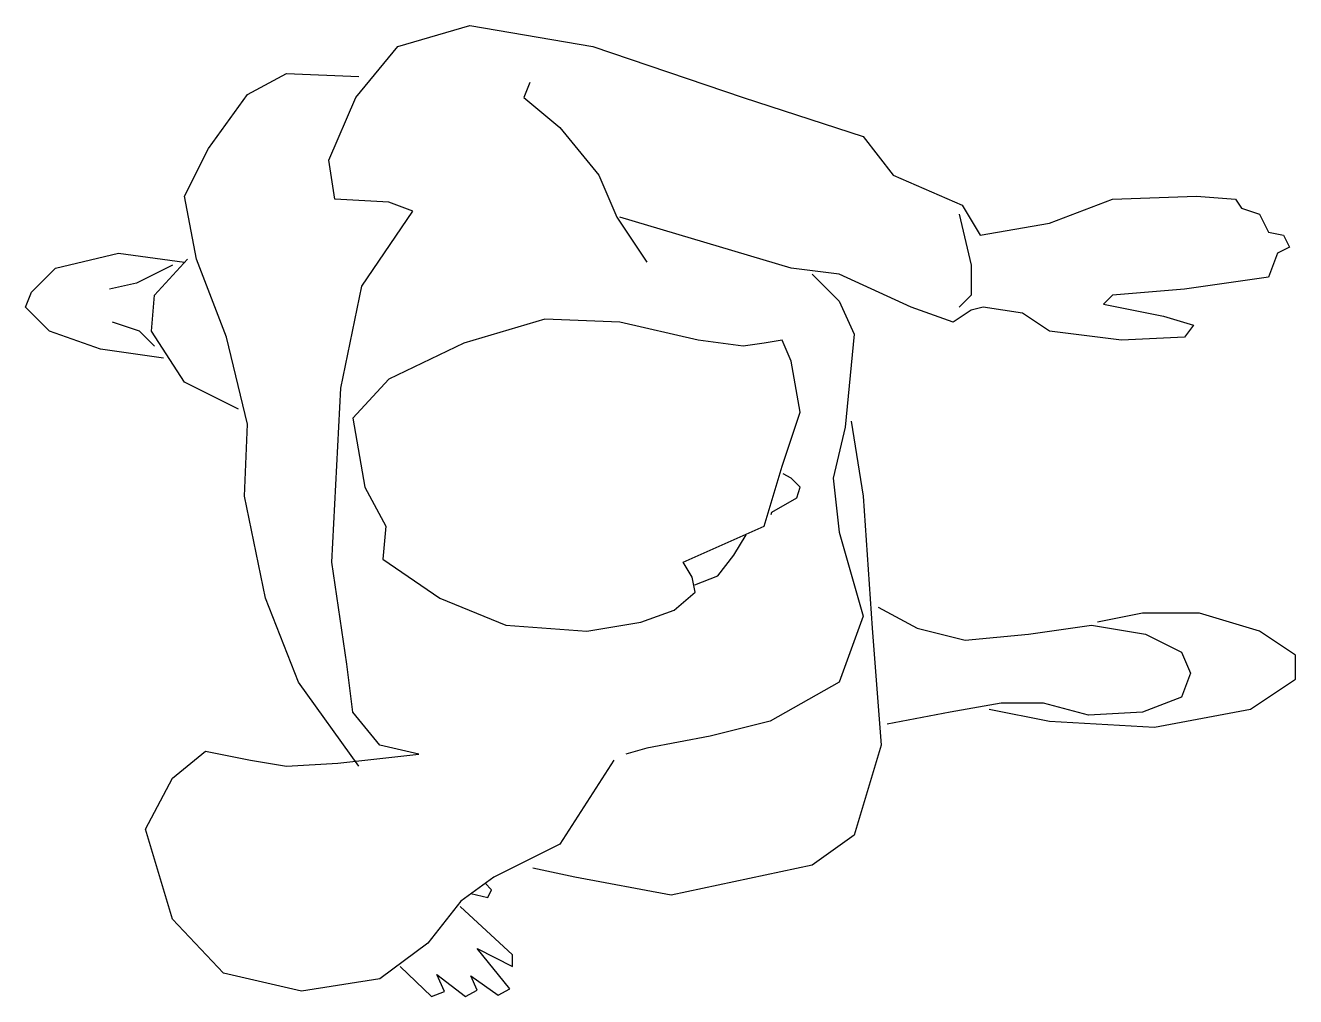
# Model space of a CAD drawing. Header units: millimetres. Extents: x -1482.478 to -1481.887, y 1864.892 to 1865.344.
import ezdxf

# ---------------------------------------------------------------- set-up
doc = ezdxf.new("R2010")
doc.units = ezdxf.units.MM
doc.header["$LTSCALE"] = 10
doc.layers.add('Humanos', color=2, linetype='Continuous')

msp = doc.modelspace()

# ---------------------------------------------------------------- linework, layer by layer
at = {"layer": 'Humanos'}
for points in [[(-1482.20412, 1865.00205), (-1482.22927, 1864.96295), (-1482.26001, 1864.9476), (-1482.27539, 1864.93643), (-1482.29076, 1864.91688), (-1482.31311, 1864.90013), (-1482.34945, 1864.89454), (-1482.38578, 1864.90292), (-1482.40953, 1864.92805), (-1482.42211, 1864.96993), (-1482.40953, 1864.99367), (-1482.39416, 1865.00623), (-1482.3732, 1865.00205), (-1482.35643, 1864.99925), (-1482.33268, 1865.00065), (-1482.29495, 1865.00484), (-1482.31311, 1865.00903), (-1482.32569, 1865.02438), (-1482.32848, 1865.04672), (-1482.33547, 1865.09419), (-1482.33128, 1865.17517), (-1482.3215, 1865.22264), (-1482.29774, 1865.25754), (-1482.30892, 1865.26173), (-1482.33407, 1865.26313), (-1482.33687, 1865.28128), (-1482.32429, 1865.3106), (-1482.30473, 1865.33433), (-1482.27119, 1865.3441), (-1482.2139, 1865.33433), (-1482.14403, 1865.3106), (-1482.08814, 1865.29245), (-1482.07417, 1865.2743), (-1482.04203, 1865.26033), (-1482.03364, 1865.24637), (-1482.0015, 1865.25196), (-1481.97216, 1865.26313), (-1481.93303, 1865.26452), (-1481.91487, 1865.26313), (-1481.91207, 1865.25894), (-1481.90369, 1865.25615), (-1481.8995, 1865.24777), (-1481.89251, 1865.24637), (-1481.88972, 1865.24079), (-1481.89531, 1865.238), (-1481.8995, 1865.22683), (-1481.93862, 1865.22124), (-1481.97216, 1865.21845), (-1481.97635, 1865.21426), (-1481.94841, 1865.20868), (-1481.93443, 1865.20449), (-1481.93862, 1865.1989), (-1481.96797, 1865.19751), (-1482.0015, 1865.2017), (-1482.01408, 1865.21007), (-1482.03225, 1865.21287), (-1482.03784, 1865.21147), (-1482.04622, 1865.20588), (-1482.06578, 1865.21287), (-1482.09932, 1865.22822), (-1482.12168, 1865.23102), (-1482.20133, 1865.25475)], [(-1482.3229, 1864.99925), (-1482.35084, 1865.03835), (-1482.36621, 1865.07744), (-1482.37599, 1865.12491), (-1482.3746, 1865.15842), (-1482.38438, 1865.1989), (-1482.39835, 1865.2352), (-1482.40394, 1865.26452), (-1482.39276, 1865.28686), (-1482.3746, 1865.31199), (-1482.35643, 1865.32177), (-1482.3229, 1865.32037)], [(-1482.24325, 1865.31758), (-1482.24604, 1865.3106), (-1482.22927, 1865.29663), (-1482.21111, 1865.2743), (-1482.20272, 1865.25475), (-1482.18875, 1865.23381)], [(-1482.04343, 1865.25615), (-1482.03784, 1865.23241), (-1482.03784, 1865.21845), (-1482.04343, 1865.21287)], [(-1482.41372, 1865.18913), (-1482.44307, 1865.19332), (-1482.46682, 1865.2017), (-1482.478, 1865.21287), (-1482.47521, 1865.21985), (-1482.46403, 1865.23102), (-1482.43468, 1865.238), (-1482.40394, 1865.23381)], [(-1482.40953, 1865.23241), (-1482.4263, 1865.22403), (-1482.43888, 1865.22124)], [(-1482.37879, 1865.1654), (-1482.40394, 1865.17796), (-1482.41931, 1865.2017), (-1482.41792, 1865.21845), (-1482.40254, 1865.2352)], [(-1482.1119, 1865.22822), (-1482.09932, 1865.21566), (-1482.09233, 1865.2003), (-1482.09652, 1865.15702), (-1482.10211, 1865.13328), (-1482.09932, 1865.10815), (-1482.08814, 1865.06906), (-1482.09932, 1865.03835), (-1482.13146, 1865.0202), (-1482.15941, 1865.01321), (-1482.18875, 1865.00763), (-1482.19853, 1865.00484)], [(-1482.41792, 1865.19472), (-1482.4249, 1865.2017), (-1482.43748, 1865.20588)], [(-1482.09373, 1865.15981), (-1482.08814, 1865.12491), (-1482.08395, 1865.06348), (-1482.07976, 1865.00903), (-1482.09233, 1864.96714), (-1482.1119, 1864.95318), (-1482.17757, 1864.93922), (-1482.22229, 1864.9476), (-1482.24185, 1864.95178)], [(-1482.13099, 1865.11639), (-1482.13069, 1865.11748), (-1482.11906, 1865.12408), (-1482.11748, 1865.1291), (-1482.12168, 1865.13328), (-1482.12542, 1865.13531)], [(-1482.16641, 1865.08361), (-1482.15581, 1865.08785), (-1482.14839, 1865.09738), (-1482.14256, 1865.10691)], [(-1482.08115, 1865.07325), (-1482.06299, 1865.06348), (-1482.04063, 1865.05789), (-1482.01129, 1865.06068), (-1481.98194, 1865.06487), (-1481.95679, 1865.06068), (-1481.94002, 1865.05231), (-1481.93583, 1865.04253), (-1481.94002, 1865.03136), (-1481.95819, 1865.02438), (-1481.98334, 1865.02299), (-1482.0043, 1865.02857), (-1482.02386, 1865.02857), (-1482.04762, 1865.02438), (-1482.07696, 1865.0188)], [(-1482.02945, 1865.02578), (-1482.0015, 1865.0202), (-1481.9526, 1865.0174), (-1481.90788, 1865.02578), (-1481.88692, 1865.03974), (-1481.88692, 1865.05091), (-1481.90369, 1865.06208), (-1481.93164, 1865.07046), (-1481.95819, 1865.07046), (-1481.97915, 1865.06627)], [(-1482.27077, 1864.93989), (-1482.26287, 1864.93806), (-1482.26105, 1864.94171), (-1482.26409, 1864.94474)], [(-1482.30358, 1864.90589), (-1482.28899, 1864.89193), (-1482.28292, 1864.89436), (-1482.28656, 1864.90225), (-1482.2732, 1864.89193), (-1482.26773, 1864.89497), (-1482.27077, 1864.90164), (-1482.25801, 1864.89254), (-1482.25254, 1864.89557), (-1482.26773, 1864.91439), (-1482.25133, 1864.90589), (-1482.25133, 1864.91136), (-1482.27563, 1864.93382)]]:
    msp.add_lwpolyline(points, dxfattribs=at)
msp.add_lwpolyline([(-1482.17198, 1865.09419), (-1482.13425, 1865.11095), (-1482.12587, 1865.13887), (-1482.11748, 1865.164), (-1482.12168, 1865.18773), (-1482.12587, 1865.19751), (-1482.13425, 1865.19611), (-1482.14403, 1865.19472), (-1482.16499, 1865.19751), (-1482.20133, 1865.20588), (-1482.23626, 1865.20728), (-1482.27399, 1865.19611), (-1482.30892, 1865.17936), (-1482.32569, 1865.16121), (-1482.3201, 1865.1291), (-1482.31032, 1865.11095), (-1482.31172, 1865.09559), (-1482.28517, 1865.07744), (-1482.25443, 1865.06487), (-1482.2167, 1865.06208), (-1482.19154, 1865.06627), (-1482.17617, 1865.07185), (-1482.16639, 1865.08023), (-1482.16779, 1865.08721)], close=True, dxfattribs=at)

doc.saveas('drawing.dxf')
